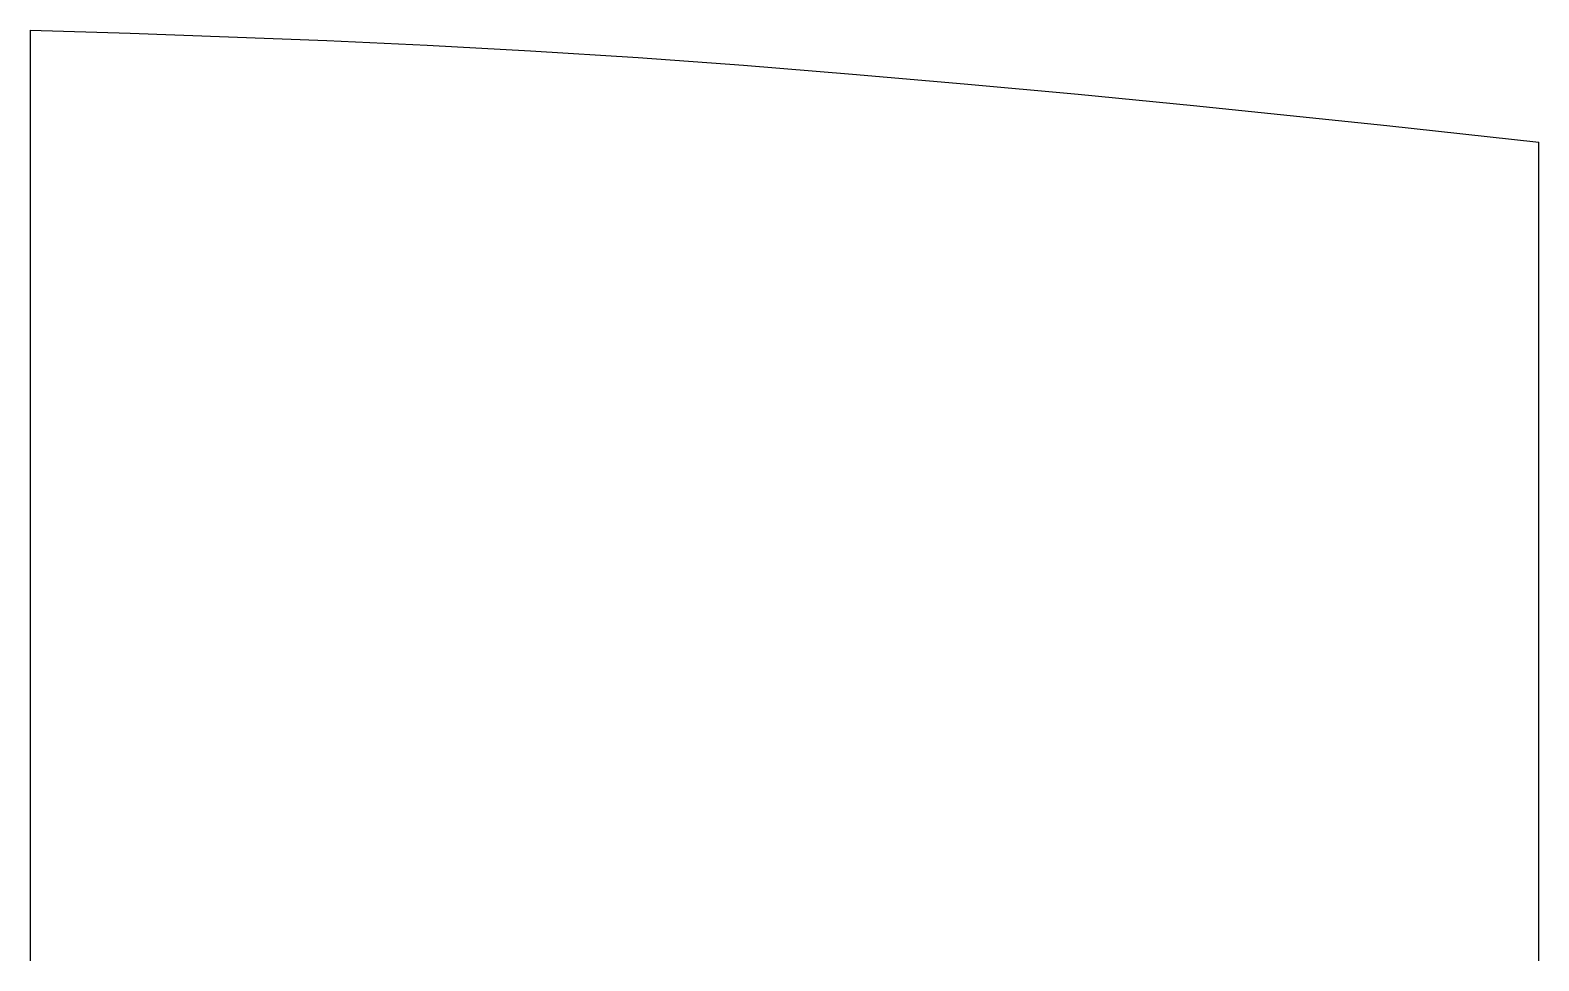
# Model space of a CAD drawing. Header units: millimetres. Extents: x 0 to 976, y 0 to 603.
import ezdxf

# ---------------------------------------------------------------- set-up
doc = ezdxf.new("R2010")
doc.units = ezdxf.units.MM

msp = doc.modelspace()

# ---------------------------------------------------------------- linework, layer by layer
at = {"color": 7, "linetype": 'Continuous'}
for p, q in [((0, 602.63), (0, 0)), ((976.41, 0), (976.41, 530))]:
    msp.add_line(p, q, dxfattribs=at)
at = {"color": 7, "linetype": 'Continuous', "flags": 128}
for points in [[(0, 602.63), (64.62, 600.59), (128.32, 598.41), (192.08, 595.92), (256.89, 592.93), (323.71, 589.28), (393.41, 584.82), (461.73, 579.86), (532.23, 574.23), (604.51, 567.98), (678.23, 561.19), (753.01, 553.89)], [(753.01, 553.89), (877.97, 540.89), (976.41, 530)]]:
    msp.add_lwpolyline(points, dxfattribs=at)

doc.saveas('drawing.dxf')
